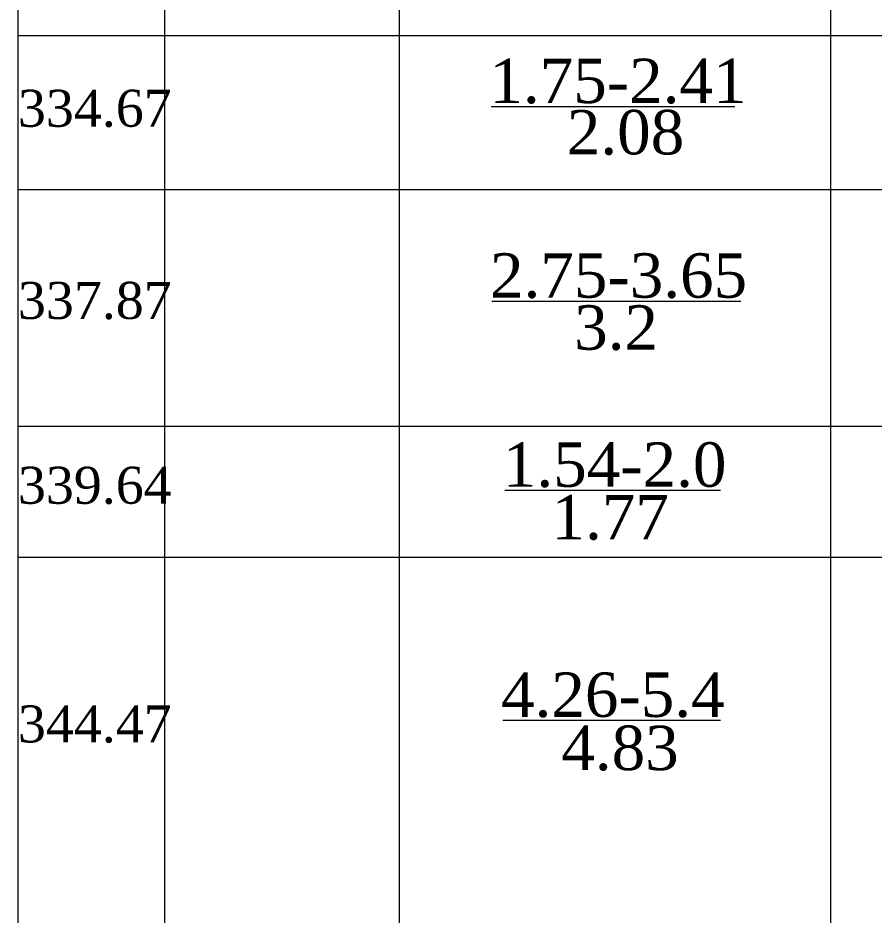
# Model space of a CAD drawing. Header units: inches. Extents: x 19725493 to 19730068, y 4137932 to 4142732.
# Drawn here: x 19725617.2 to 19725697, y 4140524.7 to 4140608.3 of the extents above; entities that cross this region are included whole.
import ezdxf

# ---------------------------------------------------------------- set-up
doc = ezdxf.new("R2010")
doc.units = ezdxf.units.IN
doc.header["$MEASUREMENT"] = 0
doc.layers.get('0').update_dxf_attribs({"lineweight": 0})
doc.styles.add('Times New Roman', font='')
doc.styles.get('Times New Roman').set_extended_font_data('Times New Roman')

msp = doc.modelspace()

# ---------------------------------------------------------------- linework, layer by layer
at = {"color": 7}
for p, q in [((19725975.805, 4140606.69), (19725617.158, 4140606.69)), ((19725975.805, 4140592.338), (19725617.158, 4140592.338)), ((19725975.805, 4140570.258), (19725617.158, 4140570.258)), ((19725975.805, 4140558.045), (19725617.158, 4140558.045))]:
    msp.add_line(p, q, dxfattribs=at)
at = {"color": 7, "linetype": 'Continuous', "lineweight": 0, "flags": 128}
for points in [[(19725617.158, 4140690.577), (19725617.158, 4140056.723)], [(19725630.805, 4140690.577), (19725630.805, 4140056.723)], [(19725652.678, 4140690.577), (19725652.678, 4140056.723)], [(19725692.905, 4140690.577), (19725692.905, 4140056.723)], [(19725661.275, 4140600.098), (19725683.965, 4140600.098)], [(19725661.332, 4140581.956), (19725684.536, 4140581.956)], [(19725662.531, 4140564.327), (19725682.653, 4140564.327)], [(19725662.359, 4140542.876), (19725682.653, 4140542.876)]]:
    msp.add_lwpolyline(points, dxfattribs=at)

# ---------------------------------------------------------------- texts
at = {"color": 7, "style": 'Times New Roman'}
for s, height, p in [('1.75-2.41', 4.14, (19725661.102, 4140600.415)), ('334.67', 3.45, (19725617.158, 4140598.205)), ('2.08', 4.14, (19725668.32, 4140595.626)), ('2.75-3.65', 4.14, (19725661.159, 4140582.273)), ('337.87', 3.45, (19725617.158, 4140580.291)), ('3.2', 4.14, (19725669.004, 4140577.427)), ('1.54-2.0', 4.14, (19725662.357, 4140564.644)), ('339.64', 3.45, (19725617.158, 4140563.062)), ('1.77', 4.14, (19725666.893, 4140559.741)), ('4.26-5.4', 4.14, (19725662.186, 4140543.193)), ('344.47', 3.45, (19725617.158, 4140540.812)), ('4.83', 4.14, (19725667.806, 4140538.233))]:
    msp.add_text(s, height=height, dxfattribs=at).set_placement(p)

doc.saveas('drawing.dxf')
